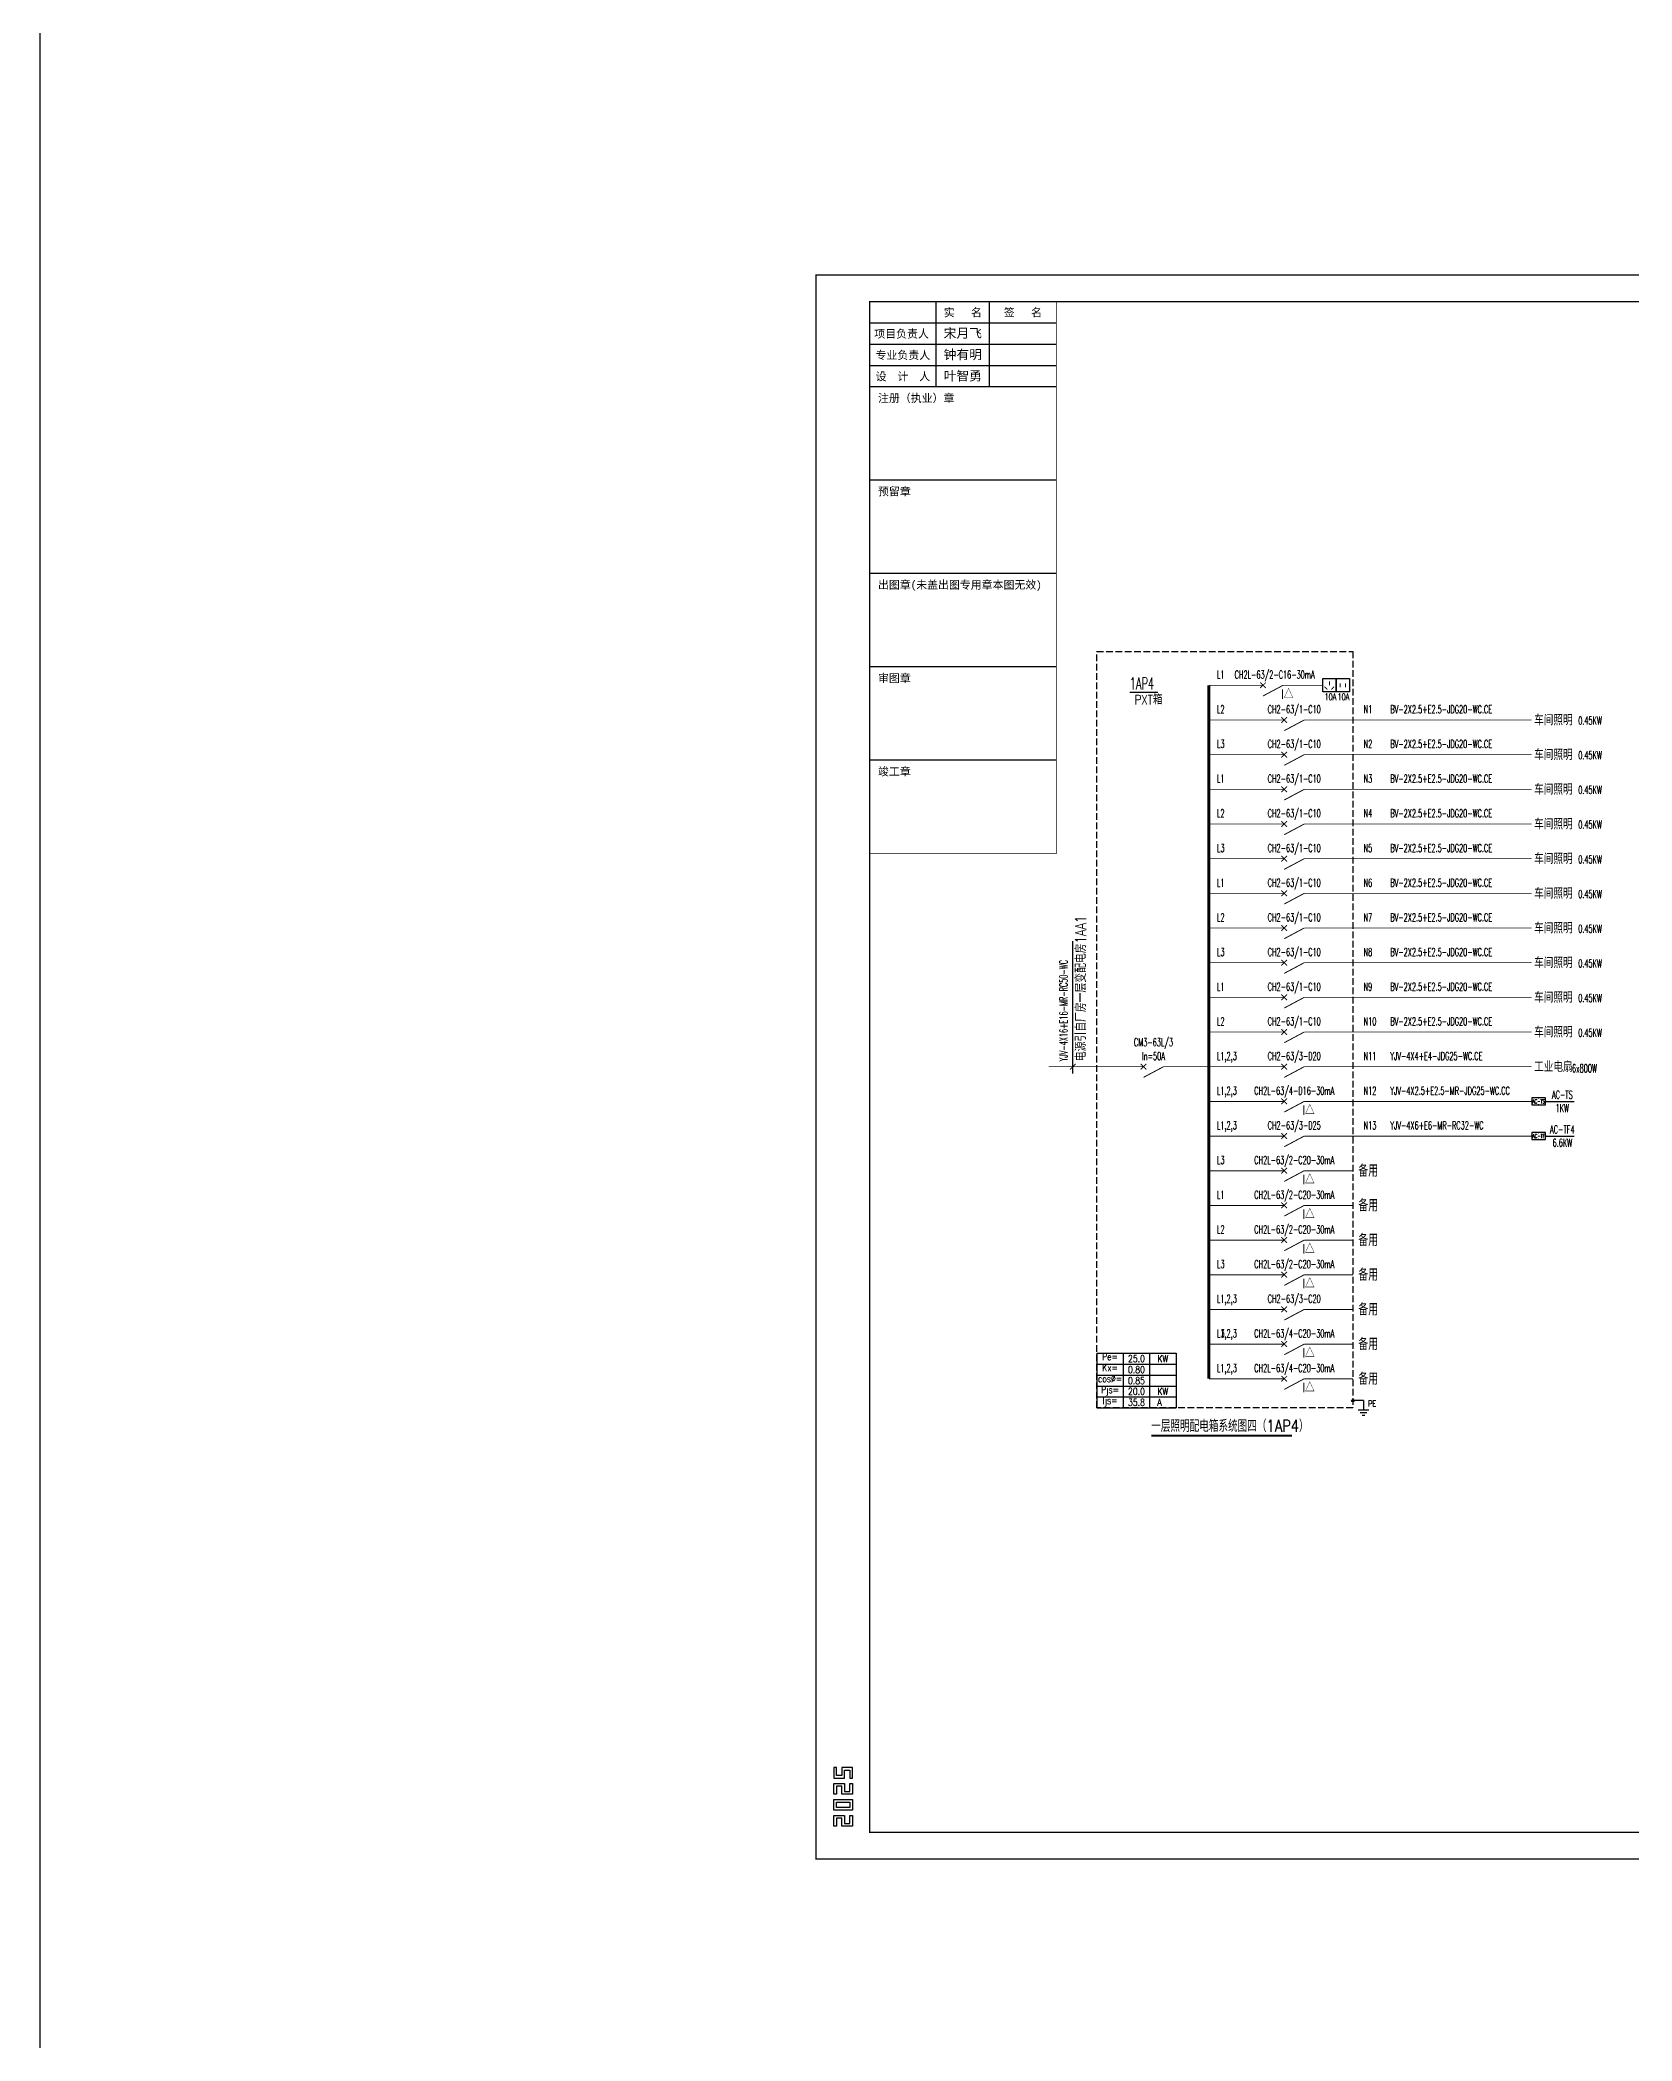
# Model space of a CAD drawing. Extents: x -1396510 to 1250330, y -1892470 to 1623980.
# Drawn here: x -684590 to -624921, y -754399 to -679374 of the extents above; entities that cross this region are included whole.
import ezdxf
from ezdxf.enums import TextEntityAlignment as Align

# ---------------------------------------------------------------- set-up
doc = ezdxf.new("R2010")
doc.units = 0
doc.header["$LTSCALE"] = 1000
doc.header["$MEASUREMENT"] = 0
doc.linetypes.add('DASH', pattern=[0.35, 0.25, -0.1])
doc.layers.get('Defpoints').update_dxf_attribs({"color": 210})
for name, color, linetype in [('0-cxFrame', 155, 'Continuous'), ('EQUIP-消防', 3, 'Continuous'), ('qianming', 155, 'Continuous'), ('TEL_SYMB', 3, 'Continuous'), ('TEL_TEXT', 7, 'Continuous'), ('电气系统图', 7, 'Continuous')]:
    doc.layers.add(name, color=color, linetype=linetype)
doc.layers.add('0-cxText', color=131, linetype='Continuous', lineweight=25)
doc.layers.add('A-云线2', color=3, linetype='Continuous', plot=False)
doc.styles.add('_TEL_DIM', font='SIMPLEX', dxfattribs={"width": 0.8, "height": 3.5, "bigfont": 'HZTXT'})
doc.styles.add('cx_biaoti', font='')
doc.styles.add('cx_tuming', font='simhei.ttf')
doc.styles.add('cx_tuqian1', font='')
doc.styles.add('图框宋体', font='', dxfattribs={"width": 0.75})
doc.styles.add('黑体', font='simhei.ttf', dxfattribs={"height": 12})
doc.styles.get('cx_biaoti').set_extended_font_data('SimSun')
doc.styles.get('cx_tuqian1').set_extended_font_data('SimSun')
doc.styles.get('图框宋体').set_extended_font_data('SimSun')

# ---------------------------------------------------------------- blocks, each defined once
blk = doc.blocks.new('A$C6D655153')
at = {"layer": '电气系统图'}
h = blk.add_hatch(color=3, dxfattribs=at)
edge = h.paths.add_edge_path()
edge.add_arc((50, 550), 50, 0, 360)
at = {"layer": '电气系统图', "color": 3}
for p, q in [((450, 550), (50, 550)), ((250, 200), (650, 200)), ((325, 100), (575, 100)), ((400, 0), (500, 0))]:
    blk.add_line(p, q, dxfattribs=at)
blk.add_lwpolyline([(450, 550), (450, 200)], dxfattribs=at)
blk.add_circle((50, 550), 50, dxfattribs=at)
at = {"layer": '电气系统图', "color": 3, "style": '_TEL_DIM', "width": 0.7}
blk.add_attdef('PE', text='', height=220, dxfattribs=at).set_placement((707, 441), align=Align.MIDDLE_CENTER)
blk = doc.blocks.new('*T259')
at = {"layer": '电气系统图', "color": 0, "linetype": 'ByBlock', "lineweight": -2, "transparency": 16777216}
for p, q in [((0, 0), (2970, 0)), ((0, 0), (0, -2053)), ((990, 0), (990, -2053)), ((1980, 0), (1980, -2053)), ((2970, 0), (2970, -2053)), ((0, -411), (2970, -411)), ((0, -821), (2970, -821)), ((0, -1232), (2970, -1232)), ((0, -1643), (2970, -1643)), ((0, -2053), (2970, -2053))]:
    blk.add_line(p, q, dxfattribs=at)
at = {"layer": '电气系统图', "color": 0, "linetype": 'DASH', "transparency": 16777216, "width": 990, "rotation": 0, "style": '_TEL_DIM'}
for s, insert, char_height, attachment_point in [('Pe=', (495, 0), 264, 2), ('Kx=', (495, -411), 264, 2), ('25.0', (1485, -205), 264, 5), ('0.80', (1485, -616), 264, 5), ('  KW', (1980, -205), 264, 4), ('cos%%C=', (495, -821), 264, 2), ('Pjs=', (495, -1232), 264, 2), ('0.85', (1485, -1027), 264, 5), ('20.0', (1485, -1437), 264, 5), ('  KW', (1980, -1437), 264, 4), ('{\\H0.8571x;Ijs=} ', (495, -1643), 308, 2), ('35.8', (1485, -1848), 264, 5), ('  A', (1980, -1848), 264, 4)]:
    blk.add_mtext(s, dxfattribs=dict(at, insert=insert, char_height=char_height, attachment_point=attachment_point))
blk = doc.blocks.new('$equip$00001927')
for p, q in [((0.65, 0.65), (-0.65, 0.65)), ((-0.65, 0.65), (-0.65, 0)), ((-0.65, 0), (0.65, 0)), ((0.65, 0), (0.65, 0.65))]:
    blk.add_line(p, q)
for p in [(-0.65, 0.33), (0, 0.65), (0, 0), (0.65, 0.33)]:
    blk.add_point(p)
at = {"color": 7, "style": '_TEL_DIM'}
blk.add_attdef('$TEXT$', text='', height=0.34, dxfattribs=at).set_placement((0.01, 0.34), align=Align.MIDDLE_CENTER)
at = {"color": 7, "style": '_TEL_DIM', "flags": 1}
blk.add_attdef('A', text='', height=0.00002, dxfattribs=at).set_placement((0, 0), align=Align.MIDDLE_CENTER)
blk = doc.blocks.new('zjcx_lan_xinxi(Dragon)')
for p, q in [((7000, -3200), (0, -3200)), ((7000, -6700), (0, -6700)), ((7000, -10200), (0, -10200)), ((7000, -13700), (0, -13700)), ((7000, -17200), (0, -17200))]:
    blk.add_line(p, q)
at = {"const_width": 25}
blk.add_lwpolyline([(0, -20700), (7000, -20700), (7000, 0), (0, 0)], close=True, dxfattribs=at)
for points in [[(2500, -3200), (2500, 0)], [(4500, -3200), (4500, 0)], [(0, -800), (7000, -800)], [(0, -1600), (7000, -1600)], [(0, -2400), (7000, -2400)]]:
    blk.add_lwpolyline(points)
for points in [[(7000, -3200), (7000, 0)], [(0, -3200), (7000, -3200)], [(0, -20700), (7000, -20700), (7000, -3200)], [(0, -20700), (7000, -20700)]]:
    blk.add_lwpolyline(points, dxfattribs=at)
at = {"style": '图框宋体'}
for s, p in [('实   名', (3500, -400)), ('签   名', (5750, -400)), ('项目负责人', (1204, -1200)), ('专业负责人', (1250, -2000)), ('设  计  人', (1250, -2800))]:
    blk.add_text(s, height=300, dxfattribs=at).set_placement(p, align=Align.MIDDLE)
for s, p in [('注册（执业）章', (318, -3771)), ('预留章', (318, -7271)), ('出图章(未盖出图专用章本图无效)', (318, -10771)), ('审图章', (318, -14271)), ('竣工章', (318, -17771))]:
    blk.add_text(s, height=300, dxfattribs=at).set_placement(p)
blk = doc.blocks.new('T-信息(Dragon)')
at = {"layer": '0-cxFrame'}
blk.add_blockref('zjcx_lan_xinxi(Dragon)', (0, 0), dxfattribs=at)
at = {"layer": 'qianming', "color": 3, "style": 'cx_biaoti'}
for s, p in [('宋月飞', (3497, -1185)), ('钟有明', (3497, -1985)), ('叶智勇', (3497, -2785))]:
    blk.add_text(s, height=350, dxfattribs=at).set_placement(p, align=Align.MIDDLE_CENTER)
blk = doc.blocks.new('TK22.A1 L(Dragon)')
at = {"layer": '0-cxFrame', "color": 7, "const_width": 0.5}
blk.add_lwpolyline([(0, 0), (-841, 0), (-841, 594), (0, 594)], close=True, dxfattribs=at)
at = {"layer": '0-cxFrame', "const_width": 0.5}
blk.add_lwpolyline([(-80, 10), (-821, 10), (-821, 584), (-80, 584)], close=True, dxfattribs=at)
at = {"layer": 'Defpoints', "color": 2}
for points in [[(-833.37, 34.37), (-834.37, 34.37), (-834.37, 30.37), (-830.37, 30.37), (-830.37, 33.37), (-828.37, 33.37), (-828.37, 30.37), (-827.37, 30.37), (-827.37, 34.37), (-831.37, 34.37), (-831.37, 31.37), (-833.37, 31.37), (-833.37, 34.37)], [(-833.37, 24.37), (-834.37, 24.37), (-834.37, 28.37), (-830.37, 28.37), (-830.37, 25.37), (-828.37, 25.37), (-828.37, 28.37), (-827.37, 28.37), (-827.37, 24.37), (-831.37, 24.37), (-831.37, 27.37), (-833.37, 27.37), (-833.37, 24.37)], [(-833.37, 12.37), (-834.37, 12.37), (-834.37, 16.37), (-830.37, 16.37), (-830.37, 13.37), (-828.37, 13.37), (-828.37, 16.37), (-827.37, 16.37), (-827.37, 12.37), (-831.37, 12.37), (-831.37, 15.37), (-833.37, 15.37), (-833.37, 12.37)]]:
    blk.add_lwpolyline(points, dxfattribs=at)
for points in [[(-834.37, 18.37), (-834.37, 22.37), (-827.37, 22.37), (-827.37, 18.37)], [(-833.37, 19.37), (-833.37, 21.37), (-828.37, 21.37), (-828.37, 19.37)]]:
    blk.add_lwpolyline(points, close=True, dxfattribs=at)
at = {"layer": '0-cxFrame', "xscale": 0.01, "yscale": 0.01, "zscale": 0.01}
blk.add_blockref('T-信息(Dragon)', (-821, 584), dxfattribs=at)
at = {"style": '黑体', "flags": 4}
blk.add_attdef('图幅', text='', height=3.3, dxfattribs=at).set_placement((-40, 3), align=Align.RIGHT)
at = {"layer": '0-cxText', "flags": 4}
for tag, height, style, p in [('建设单位', 3.5, 'cx_tuming', (-45, 240)), ('项目名称', 3.5, 'cx_tuming', (-45, 210)), ('子项名称', 3.5, 'cx_tuming', (-45, 180)), ('工程编号', 3.3, 'cx_tuqian1', (-35, 165)), ('图名1', 3.5, 'cx_tuming', (-45, 87)), ('图名2', 3.5, 'cx_tuming', (-45, 79)), ('图名3', 3.5, 'cx_tuming', (-45, 71)), ('出图日期', 3.3, 'cx_tuqian1', (-39, 60)), ('专业', 3.3, 'cx_tuqian1', (-55, 52)), ('图号', 3.3, 'cx_tuqian1', (-55, 44)), ('版次', 3.3, 'cx_tuqian1', (-20, 44))]:
    blk.add_attdef(tag, text='', height=height, dxfattribs=dict(at, style=style)).set_placement(p, align=Align.MIDDLE)
at = {"layer": 'Defpoints', "color": 6, "flags": 4}
for tag, height, style, p in [('tufu', 3.3, '黑体', (-12, 12)), ('dwfname', 4, 'cx_tuqian1', (-80, 3))]:
    blk.add_attdef(tag, text='', height=height, dxfattribs=dict(at, style=style)).set_placement(p, align=Align.RIGHT)

msp = doc.modelspace()

# ---------------------------------------------------------------- linework, layer by layer
at = {"layer": 'A-云线2', "color": 1}
msp.add_lwpolyline([(-684590, -468560), (1011970, -468560), (1011970, -1157560), (-684590, -1157560)], close=True, dxfattribs=at)
at = {"layer": 'TEL_SYMB'}
for points, const_width in [([(-643745.5, -703828), (-642681.5, -703828)], 52.5), ([(-642941.4, -731702.4), (-637662.1, -731702.4)], 70)]:
    msp.add_lwpolyline(points, dxfattribs=dict(at, const_width=const_width))
at = {"layer": '电气系统图', "color": 1, "linetype": 'DASH'}
for p, q in [((-644979.4, -702298.3), (-635379.4, -702298.3)), ((-644979.3, -730662.4), (-644979.4, -702298.3)), ((-635379.4, -702298.3), (-635379.3, -730662.4)), ((-635379.3, -730662.4), (-644979.3, -730662.4))]:
    msp.add_line(p, q, dxfattribs=at)
at = {"layer": '电气系统图'}
for p, q in [((-645879.4, -718118.8), (-645879.4, -713156.8)), ((-628159.3, -719168.8), (-627081.7, -719168.8)), ((-628159.3, -720468.8), (-627081.7, -720468.8))]:
    msp.add_line(p, q, dxfattribs=at)
for points, const_width in [([(-640779.4, -729568.8), (-640779.4, -703568.8)], 105), ([(-640779.4, -703568.8), (-638750.4, -703568.8)], 35), ([(-638856.4, -703674.8), (-638644.3, -703462.7)], 35), ([(-638856.4, -703462.7), (-638644.3, -703674.8)], 35), ([(-638000.4, -703568.8), (-638750.4, -703968.8)], 35), ([(-638000.4, -703568.8), (-636511.9, -703568.8)], 35), ([(-636442.9, -703620.7), (-636336.9, -703726.8)], 35), ([(-636261.9, -703418.8), (-636261.9, -703568.8)], 35), ([(-636080.8, -703620.7), (-636186.9, -703726.8)], 35), ([(-635861.9, -703493.8), (-635861.9, -703643.8)], 35), ([(-635661.9, -703493.8), (-635661.9, -703643.8)], 35), ([(-640779.4, -704868.8), (-637954.4, -704868.8)], 35), ([(-638060.4, -704974.8), (-637848.3, -704762.7)], 35), ([(-638060.4, -704762.7), (-637848.3, -704974.8)], 35), ([(-637204.4, -704868.8), (-637954.4, -705268.8)], 35), ([(-637204.4, -704868.8), (-628679.4, -704868.8)], 35), ([(-640779.4, -706168.8), (-637954.4, -706168.8)], 35), ([(-638060.4, -706274.8), (-637848.3, -706062.7)], 35), ([(-638060.4, -706062.7), (-637848.3, -706274.8)], 35), ([(-637204.4, -706168.8), (-637954.4, -706568.8)], 35), ([(-637204.4, -706168.8), (-628679.4, -706168.8)], 35), ([(-640779.4, -707468.8), (-637954.4, -707468.8)], 35), ([(-638060.4, -707574.8), (-637848.3, -707362.7)], 35), ([(-638060.4, -707362.7), (-637848.3, -707574.8)], 35), ([(-637204.4, -707468.8), (-637954.4, -707868.8)], 35), ([(-637204.4, -707468.8), (-628679.4, -707468.8)], 35), ([(-640779.4, -708768.8), (-637954.4, -708768.8)], 35), ([(-638060.4, -708874.8), (-637848.3, -708662.7)], 35), ([(-638060.4, -708662.7), (-637848.3, -708874.8)], 35), ([(-637204.4, -708768.8), (-637954.4, -709168.8)], 35), ([(-637204.4, -708768.8), (-628679.4, -708768.8)], 35), ([(-640779.4, -710068.8), (-637954.4, -710068.8)], 35), ([(-638060.4, -710174.8), (-637848.3, -709962.7)], 35), ([(-638060.4, -709962.7), (-637848.3, -710174.8)], 35), ([(-637204.4, -710068.8), (-637954.4, -710468.8)], 35), ([(-637204.4, -710068.8), (-628679.4, -710068.8)], 35), ([(-640779.4, -711368.8), (-637954.4, -711368.8)], 35), ([(-638060.4, -711474.8), (-637848.3, -711262.7)], 35), ([(-638060.4, -711262.7), (-637848.3, -711474.8)], 35), ([(-637204.4, -711368.8), (-637954.4, -711768.8)], 35), ([(-637204.4, -711368.8), (-628679.4, -711368.8)], 35), ([(-640779.4, -712668.8), (-637954.4, -712668.8)], 35), ([(-638060.4, -712774.8), (-637848.3, -712562.7)], 35), ([(-638060.4, -712562.7), (-637848.3, -712774.8)], 35), ([(-637204.4, -712668.8), (-637954.4, -713068.8)], 35), ([(-637204.4, -712668.8), (-628679.4, -712668.8)], 35), ([(-640779.4, -713968.8), (-637954.4, -713968.8)], 35), ([(-638060.4, -714074.8), (-637848.3, -713862.7)], 35), ([(-638060.4, -713862.7), (-637848.3, -714074.8)], 35), ([(-637204.4, -713968.8), (-637954.4, -714368.8)], 35), ([(-637204.4, -713968.8), (-628679.4, -713968.8)], 35), ([(-640779.4, -715268.8), (-637954.4, -715268.8)], 35), ([(-638060.4, -715374.8), (-637848.3, -715162.7)], 35), ([(-638060.4, -715162.7), (-637848.3, -715374.8)], 35), ([(-637204.4, -715268.8), (-637954.4, -715668.8)], 35), ([(-637204.4, -715268.8), (-628679.4, -715268.8)], 35), ([(-638060.4, -716674.8), (-637848.3, -716462.7)], 35), ([(-638060.4, -716462.7), (-637848.3, -716674.8)], 35), ([(-640779.4, -716568.8), (-637954.4, -716568.8)], 35), ([(-637204.4, -716568.8), (-637954.4, -716968.8)], 35), ([(-637204.4, -716568.8), (-628679.4, -716568.8)], 35), ([(-646779.4, -717868.8), (-643229.4, -717868.8)], 35), ([(-645985.4, -717974.8), (-645773.3, -717762.7)], 35), ([(-643335.4, -717974.8), (-643123.3, -717762.7)], 35), ([(-643335.4, -717762.7), (-643123.3, -717974.8)], 35), ([(-642479.4, -717868.8), (-643229.4, -718268.8)], 35), ([(-640779.4, -717868.8), (-642479.4, -717868.8)], 35), ([(-640779.4, -717868.8), (-637954.4, -717868.8)], 35), ([(-638060.4, -717974.8), (-637848.3, -717762.7)], 35), ([(-638060.4, -717762.7), (-637848.3, -717974.8)], 35), ([(-637204.4, -717868.8), (-637954.4, -718268.8)], 35), ([(-637204.4, -717868.8), (-628679.4, -717868.8)], 35), ([(-640779.4, -719168.8), (-637954.4, -719168.8)], 35), ([(-638060.4, -719274.8), (-637848.3, -719062.7)], 35), ([(-638060.4, -719062.7), (-637848.3, -719274.8)], 35), ([(-637204.4, -719168.8), (-637954.4, -719568.8)], 35), ([(-637204.4, -719168.8), (-628679.4, -719168.8)], 35), ([(-640779.4, -720468.8), (-637954.4, -720468.8)], 35), ([(-638060.4, -720574.8), (-637848.3, -720362.7)], 35), ([(-638060.4, -720362.7), (-637848.3, -720574.8)], 35), ([(-637204.4, -720468.8), (-637954.4, -720868.8)], 35), ([(-637204.4, -720468.8), (-628679.4, -720468.8)], 35), ([(-638060.4, -721874.8), (-637848.3, -721662.7)], 35), ([(-638060.4, -721662.7), (-637848.3, -721874.8)], 35), ([(-640779.4, -721768.8), (-637954.4, -721768.8)], 35), ([(-637204.4, -721768.8), (-637954.4, -722168.8)], 35), ([(-637204.4, -721768.8), (-635379.3, -721768.8)], 35), ([(-640779.4, -723068.8), (-637954.4, -723068.8)], 35), ([(-638060.4, -723174.8), (-637848.3, -722962.7)], 35), ([(-638060.4, -722962.7), (-637848.3, -723174.8)], 35), ([(-637204.4, -723068.8), (-637954.4, -723468.8)], 35), ([(-637204.4, -723068.8), (-635379.3, -723068.8)], 35), ([(-640779.4, -724368.8), (-637954.4, -724368.8)], 35), ([(-638060.4, -724474.8), (-637848.3, -724262.7)], 35), ([(-638060.4, -724262.7), (-637848.3, -724474.8)], 35), ([(-637204.4, -724368.8), (-637954.4, -724768.8)], 35), ([(-637204.4, -724368.8), (-635379.3, -724368.8)], 35), ([(-640779.4, -725668.8), (-637954.4, -725668.8)], 35), ([(-638060.4, -725774.8), (-637848.3, -725562.7)], 35), ([(-638060.4, -725562.7), (-637848.3, -725774.8)], 35), ([(-637204.4, -725668.8), (-637954.4, -726068.8)], 35), ([(-637204.4, -725668.8), (-635379.3, -725668.8)], 35), ([(-640779.4, -726968.8), (-637954.4, -726968.8)], 35), ([(-638060.4, -727074.8), (-637848.3, -726862.7)], 35), ([(-638060.4, -726862.7), (-637848.3, -727074.8)], 35), ([(-637204.4, -726968.8), (-637954.4, -727368.8)], 35), ([(-637204.4, -726968.8), (-635379.3, -726968.8)], 35), ([(-640779.4, -728268.8), (-637954.4, -728268.8)], 35), ([(-638060.4, -728374.8), (-637848.3, -728162.7)], 35), ([(-638060.4, -728162.7), (-637848.3, -728374.8)], 35), ([(-637204.4, -728268.8), (-637954.4, -728668.8)], 35), ([(-637204.4, -728268.8), (-635379.3, -728268.8)], 35), ([(-640779.4, -729568.8), (-637954.4, -729568.8)], 35), ([(-638060.4, -729674.8), (-637848.3, -729462.7)], 35), ([(-638060.4, -729462.7), (-637848.3, -729674.8)], 35), ([(-637204.4, -729568.8), (-637954.4, -729968.8)], 35), ([(-637204.4, -729568.8), (-635379.3, -729568.8)], 35)]:
    msp.add_lwpolyline(points, dxfattribs=dict(at, const_width=const_width))
for points in [[(-636511.9, -703318.8), (-636011.9, -703318.8), (-636011.9, -703818.8), (-636511.9, -703818.8)], [(-636011.9, -703318.8), (-635511.9, -703318.8), (-635511.9, -703818.8), (-636011.9, -703818.8)]]:
    msp.add_lwpolyline(points, close=True, dxfattribs=at)
at = {"layer": '电气系统图', "color": 1, "linetype": 'DASH'}
msp.add_arc((-644969.3, -729352.4), 10, 180.000049, 270, dxfattribs=at)

# ---------------------------------------------------------------- block references
msp.add_blockref('*T259', (-644979.3, -728609.1))
at = {"layer": '0-cxFrame', "xscale": 100, "yscale": 100, "zscale": 100}
msp.add_blockref('TK22.A1 L(Dragon)', (-571400, -747580), dxfattribs=at)
at = {"layer": 'EQUIP-消防'}
ref = msp.add_blockref('$equip$00001927', (-628419.3, -719298.8), dxfattribs=dict(at, xscale=400, yscale=400, zscale=400))
ref.add_attrib('$TEXT$', 'AC-TS', dxfattribs={"layer": '0', "color": 7, "height": 150, "style": '_TEL_DIM', "width": 0.6}).set_placement((-628419.3, -719168.8), align=Align.MIDDLE_CENTER)
ref = msp.add_blockref('$equip$00001927', (-628419.3, -720598.8), dxfattribs=dict(at, xscale=400, yscale=400, zscale=400))
ref.add_attrib('$TEXT$', 'AC-TF', dxfattribs={"layer": '0', "color": 7, "height": 150, "style": '_TEL_DIM', "width": 0.6}).set_placement((-628419.3, -720468.8), align=Align.MIDDLE_CENTER)
at = {"layer": '电气系统图'}
ref = msp.add_blockref('A$C6D655153', (-635429.3, -730938.8), dxfattribs=at)
ref.add_attrib('PE', 'PE', dxfattribs={"color": 3, "height": 220, "style": '_TEL_DIM', "width": 0.7}).set_placement((-634654.7, -730498.3), align=Align.MIDDLE_CENTER)

# ---------------------------------------------------------------- texts
at = {"layer": 'TEL_SYMB', "color": 7, "style": '_TEL_DIM'}
for s, width, p in [('1AP4', 0.6, (-643745.5, -703723)), ('一层照明配电箱系统图四（1AP4）', 0.8, (-642941.4, -731562.4))]:
    msp.add_text(s, height=450, dxfattribs=dict(at, width=width)).set_placement(p)
at = {"layer": 'TEL_TEXT', "style": '_TEL_DIM', "width": 0.8}
for s, p in [('I△', (-638070.4, -704076.2)), ('PXT箱', (-643563.8, -704282.2)), ('I△', (-637274.4, -719676.2)), ('I△', (-637274.4, -722276.2)), ('I△', (-637274.4, -723576.2)), ('I△', (-637274.4, -724876.2)), ('I△', (-637274.4, -726176.2)), ('I△', (-637274.4, -728776.2)), ('I△', (-637274.4, -730076.2))]:
    msp.add_text(s, height=350, dxfattribs=at).set_placement(p)
at = {"layer": '电气系统图', "style": '_TEL_DIM', "width": 0.6}
for s, p in [('CH2L-63/2-C16-30mA', (-638313.9, -703318.8)), ('CH2-63/1-C10', (-637579.3, -704618.8)), ('CH2-63/1-C10', (-637579.3, -705918.8)), ('CH2-63/1-C10', (-637579.3, -707218.8)), ('CH2-63/1-C10', (-637579.3, -708518.8)), ('CH2-63/1-C10', (-637579.4, -709818.8)), ('CH2-63/1-C10', (-637579.4, -711118.8)), ('CH2-63/1-C10', (-637579.4, -712418.8)), ('CH2-63/1-C10', (-637579.4, -713718.8)), ('CH2-63/1-C10', (-637579.4, -715018.8)), ('CH2-63/1-C10', (-637579.4, -716318.8)), ('CM3-63L/3', (-642854.4, -717101.5)), ('In=50A', (-642854.4, -717618.8)), ('CH2-63/3-D20', (-637579.4, -717618.8)), ('6x800W', (-626702.8, -718080.1)), ('CH2L-63/4-D16-30mA', (-637579.3, -718918.8)), ('AC-TS', (-627530.6, -719068.8)), ('1KW', (-627530.6, -719568.8)), ('CH2-63/3-D25', (-637579.3, -720218.8)), ('AC-TF4', (-627530.6, -720368.8)), ('6.6KW', (-627530.6, -720868.8)), ('CH2L-63/2-C20-30mA', (-637579.4, -721518.8)), ('CH2L-63/2-C20-30mA', (-637579.4, -722818.8)), ('CH2L-63/2-C20-30mA', (-637579.4, -724118.8)), ('CH2L-63/2-C20-30mA', (-637579.4, -725418.8)), ('CH2-63/3-C20', (-637579.3, -726718.8)), ('CH2L-63/4-C20-30mA', (-637579.3, -728018.8)), ('CH2L-63/4-C20-30mA', (-637579.3, -729318.8))]:
    msp.add_text(s, height=300, dxfattribs=at).set_placement(p, align=Align.CENTER)
at = {"layer": '电气系统图', "style": '_TEL_DIM'}
for s, height, width, p in [('L1', 300, 0.6, (-640479.4, -703318.8)), ('L1', 300, 0.6, (-640479.4, -703318.8)), ('L2', 300, 0.6, (-640479.4, -704618.8)), ('10A', 250, 0.6, (-636438.4, -704127.8)), ('10A', 250, 0.6, (-635951.4, -704127.8)), ('N1', 300, 0.6, (-634979.4, -704618.8)), ('BV-2X2.5+E2.5-JDG20-WC.CE', 300, 0.6, (-633979.4, -704618.8)), ('车间照明', 400, 0.75, (-628587.4, -705068.8)), ('0.45KW', 300, 0.6, (-626937, -705043.8)), ('L3', 300, 0.6, (-640479.4, -705918.8)), ('N2', 300, 0.6, (-634979.4, -705918.8)), ('BV-2X2.5+E2.5-JDG20-WC.CE', 300, 0.6, (-633979.4, -705918.8)), ('车间照明', 400, 0.75, (-628587.4, -706368.8)), ('0.45KW', 300, 0.6, (-626937, -706343.8)), ('L1', 300, 0.6, (-640479.4, -707218.8)), ('N3', 300, 0.6, (-634979.4, -707218.8)), ('BV-2X2.5+E2.5-JDG20-WC.CE', 300, 0.6, (-633979.4, -707218.8)), ('车间照明', 400, 0.75, (-628587.4, -707668.8)), ('0.45KW', 300, 0.6, (-626937, -707643.8)), ('L2', 300, 0.6, (-640479.4, -708518.8)), ('N4', 300, 0.6, (-634979.4, -708518.8)), ('BV-2X2.5+E2.5-JDG20-WC.CE', 300, 0.6, (-633979.4, -708518.8)), ('车间照明', 400, 0.75, (-628587.4, -708968.8)), ('0.45KW', 300, 0.6, (-626937, -708943.8)), ('L3', 300, 0.6, (-640479.4, -709818.8)), ('N5', 300, 0.6, (-634979.4, -709818.8)), ('BV-2X2.5+E2.5-JDG20-WC.CE', 300, 0.6, (-633979.4, -709818.8)), ('车间照明', 400, 0.75, (-628587.4, -710268.8)), ('0.45KW', 300, 0.6, (-626937, -710243.8)), ('L1', 300, 0.6, (-640479.4, -711118.8)), ('N6', 300, 0.6, (-634979.4, -711118.8)), ('BV-2X2.5+E2.5-JDG20-WC.CE', 300, 0.6, (-633979.4, -711118.8)), ('车间照明', 400, 0.75, (-628587.4, -711568.8)), ('0.45KW', 300, 0.6, (-626937, -711543.8)), ('L2', 300, 0.6, (-640479.4, -712418.8)), ('N7', 300, 0.6, (-634979.4, -712418.8)), ('BV-2X2.5+E2.5-JDG20-WC.CE', 300, 0.6, (-633979.4, -712418.8)), ('车间照明', 400, 0.75, (-628587.4, -712868.8)), ('0.45KW', 300, 0.6, (-626937, -712843.8)), ('L3', 300, 0.6, (-640479.4, -713718.8)), ('N8', 300, 0.6, (-634979.4, -713718.8)), ('BV-2X2.5+E2.5-JDG20-WC.CE', 300, 0.6, (-633979.4, -713718.8)), ('车间照明', 400, 0.75, (-628587.4, -714168.8)), ('0.45KW', 300, 0.6, (-626937, -714143.8)), ('L1', 300, 0.6, (-640479.4, -715018.8)), ('N9', 300, 0.6, (-634979.4, -715018.8)), ('BV-2X2.5+E2.5-JDG20-WC.CE', 300, 0.6, (-633979.4, -715018.8)), ('车间照明', 400, 0.75, (-628587.4, -715468.8)), ('0.45KW', 300, 0.6, (-626937, -715443.8)), ('L2', 300, 0.6, (-640479.4, -716318)), ('N10', 300, 0.6, (-634979.4, -716318.8)), ('BV-2X2.5+E2.5-JDG20-WC.CE', 300, 0.6, (-633979.4, -716318.8)), ('车间照明', 400, 0.75, (-628587.4, -716768.8)), ('0.45KW', 300, 0.6, (-626937, -716743.8)), ('L1,2,3', 300, 0.6, (-640479.3, -717618.8)), ('N11', 300, 0.6, (-634979.4, -717618.8)), ('YJV-4X4+E4-JDG25-WC.CE', 300, 0.6, (-633979.3, -717618.8)), ('工业电扇', 400, 0.75, (-628587.4, -718068.8)), ('L1,2,3', 300, 0.6, (-640479.3, -718918.8)), ('N12', 300, 0.6, (-634979.4, -718918.8)), ('YJV-4X2.5+E2.5-MR-JDG25-WC.CC', 300, 0.6, (-633979.3, -718918.8)), ('L1,2,3', 300, 0.6, (-640479.3, -720218.8)), ('N13', 300, 0.6, (-634979.4, -720218.8)), ('YJV-4X6+E6-MR-RC32-WC', 300, 0.6, (-633979.3, -720218.8)), ('L3', 300, 0.6, (-640479.4, -721518.8)), ('备用', 450, 0.75, (-635179.3, -721993.8)), ('L1', 300, 0.6, (-640479.4, -722818.8)), ('备用', 450, 0.75, (-635179.3, -723293.8)), ('L2', 300, 0.6, (-640479.4, -724118.8)), ('备用', 450, 0.75, (-635179.3, -724593.8)), ('L3', 300, 0.6, (-640479.4, -725418.8)), ('备用', 450, 0.75, (-635179.3, -725893.8)), ('L1,2,3', 300, 0.6, (-640479.3, -726718.8)), ('备用', 450, 0.75, (-635179.3, -727193.8)), ('L3', 300, 0.6, (-640479.4, -728018)), ('L1,2,3', 300, 0.6, (-640479.3, -728018.8)), ('备用', 450, 0.75, (-635179.3, -728493.8)), ('L1,2,3', 300, 0.6, (-640479.3, -729318.8)), ('备用', 450, 0.75, (-635179.3, -729793.8))]:
    msp.add_text(s, height=height, dxfattribs=dict(at, width=width)).set_placement(p)
for s, height, width, p in [('电源引自厂房一层变配电房1AA1', 400, 0.8, (-645385.1, -717662.9)), ('YJV-4X16+E16-MR-RC50-WC', 300, 0.6, (-646079.4, -717668.8))]:
    msp.add_text(s, height=height, rotation=90, dxfattribs=dict(at, width=width)).set_placement(p)

doc.saveas('drawing.dxf')
